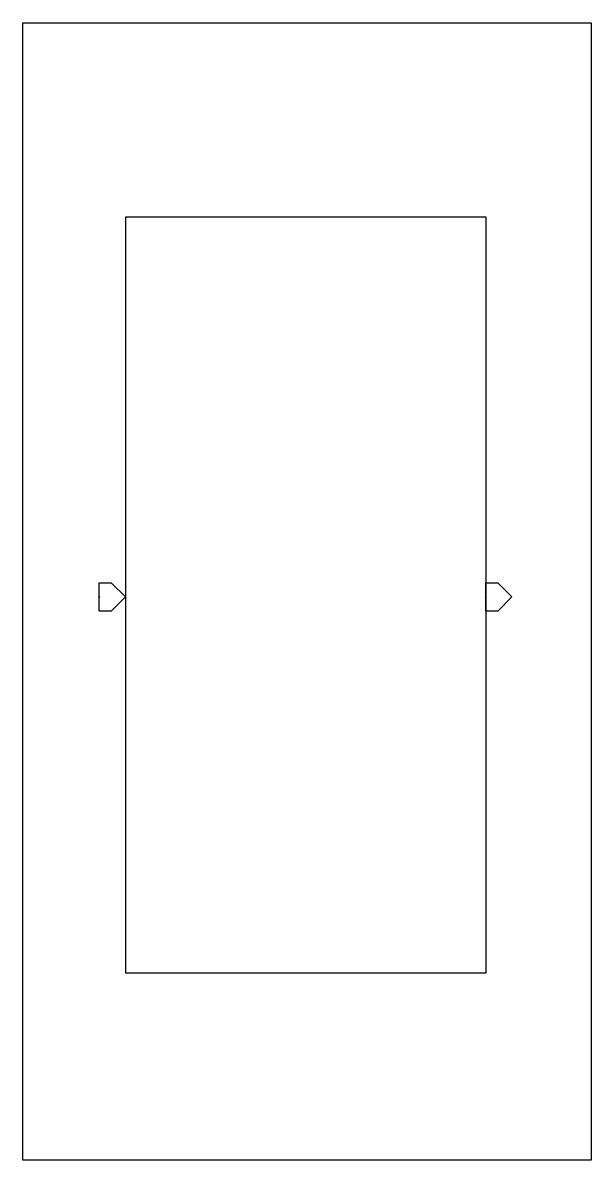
# Model space of a CAD drawing. Extents: x 0 to 104000, y -16000 to 192000.
import ezdxf

# ---------------------------------------------------------------- set-up
doc = ezdxf.new("R2010")
doc.units = 0
doc.header["$PDMODE"] = 67
doc.header["$PDSIZE"] = 100
doc.layers.add('SIMPLE', color=182, linetype='CONTINUOUS')

# ---------------------------------------------------------------- blocks, each defined once
blk = doc.blocks.new('MEGARAM_YGR_INPUT')
at = {"layer": 'SIMPLE', "linetype": 'CONTINUOUS'}
blk.add_lwpolyline([(41600, 89600), (43800, 89600), (46400, 87000), (43800, 84400), (41600, 84400), (41600, 89600)], close=True, dxfattribs=at)
blk.add_point((41600, 87000), dxfattribs=at)
blk = doc.blocks.new('MEGARAM_YGR_OUTPUT')
at = {"layer": 'SIMPLE', "linetype": 'CONTINUOUS'}
blk.add_lwpolyline([(58000, 89600), (60200, 89600), (62800, 87000), (60200, 84400), (58000, 84400), (58000, 89600)], close=True, dxfattribs=at)
blk.add_point((58000, 87000), dxfattribs=at)
blk = doc.blocks.new('MEGARAM_YGR_CORE')
at = {"layer": 'SIMPLE', "linetype": 'CONTINUOUS'}
blk.add_lwpolyline([(18850, 156500), (84700, 156500), (84700, 18200), (18850, 18200)], close=True, dxfattribs=at)
for name, p in [('MEGARAM_YGR_INPUT', (-27600, 0)), ('MEGARAM_YGR_OUTPUT', (26700, 0))]:
    blk.add_blockref(name, p, dxfattribs=at)
blk = doc.blocks.new('MEGARAM_YGR')
at = {"layer": 'SIMPLE', "linetype": 'CONTINUOUS'}
blk.add_lwpolyline([(0, 192000), (104000, 192000), (104000, -16000), (0, -16000)], close=True, dxfattribs=at)
blk.add_blockref('MEGARAM_YGR_CORE', (0, 0), dxfattribs=at)

msp = doc.modelspace()

# ---------------------------------------------------------------- block references
at = {"layer": 'SIMPLE', "linetype": 'CONTINUOUS'}
msp.add_blockref('MEGARAM_YGR', (0, 0), dxfattribs=at)

doc.saveas('drawing.dxf')
